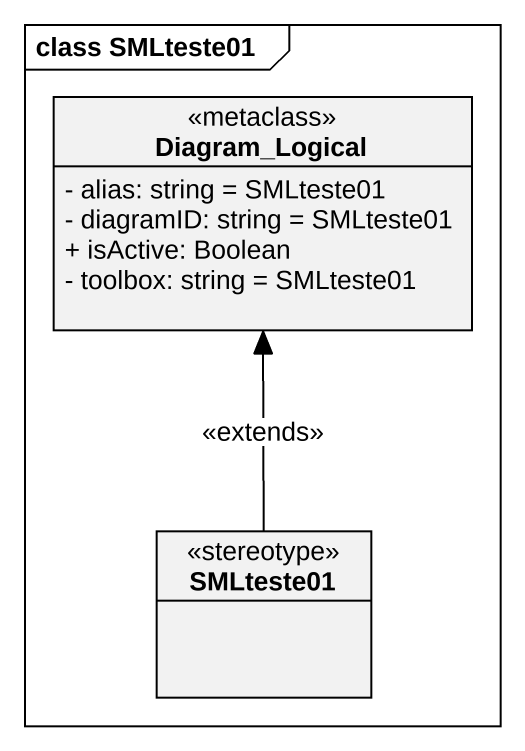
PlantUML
@startuml
mainframe class SMLteste01
hide circle
hide empty members
skinparam classAttributeIconSize 0
class Diagram_Logical <<metaclass>> {
  - alias: string = SMLteste01
  - diagramID: string = SMLteste01
  + isActive: Boolean
  - toolbox: string = SMLteste01
}
class SMLteste01 <<stereotype>>
SMLteste01 -up-> Diagram_Logical : <<extends>>
@enduml
